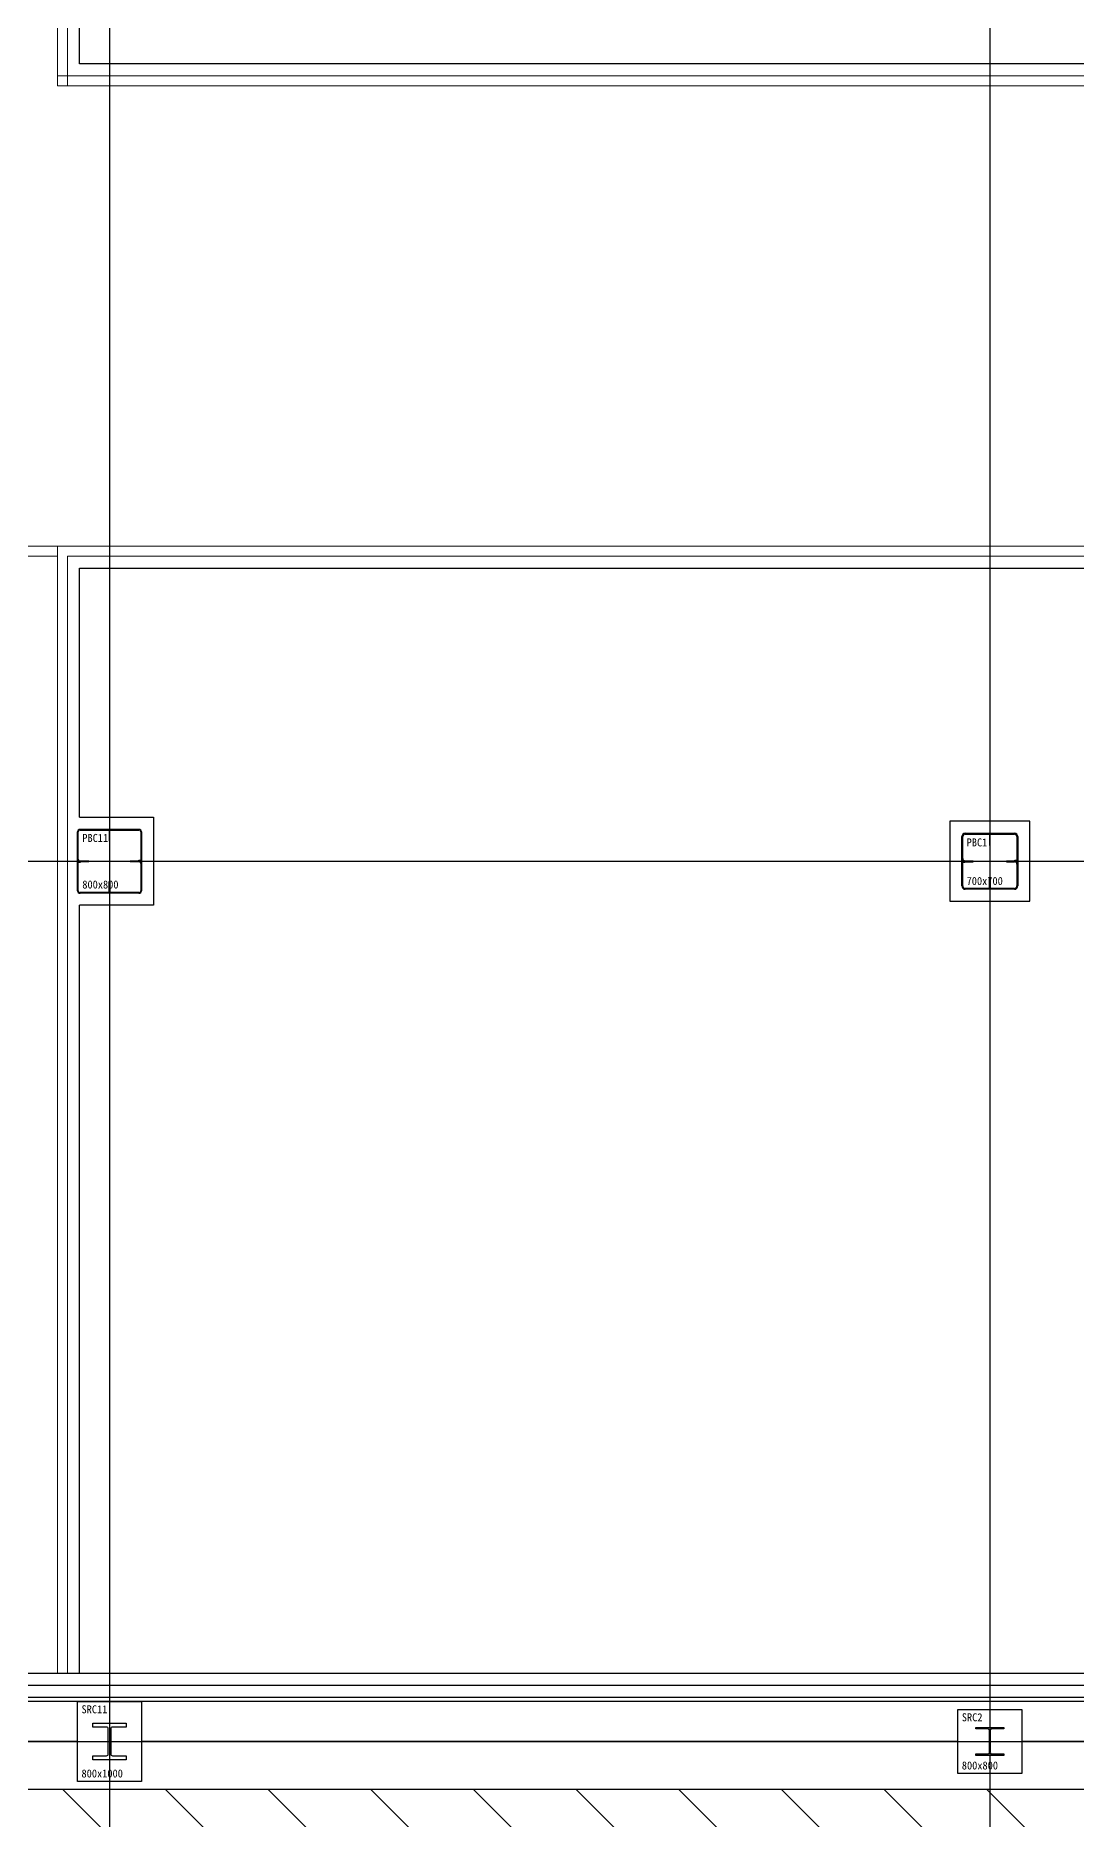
# Model space of a CAD drawing. Extents: x 152195838 to 160350639, y 364657247 to 370318102.
# Drawn here: x 157592024 to 157605028, y 364982059 to 365004350 of the extents above; entities that cross this region are included whole.
import ezdxf

# ---------------------------------------------------------------- set-up
doc = ezdxf.new("R2010")
doc.units = 0
doc.header["$MEASUREMENT"] = 0
doc.linetypes.add('DASHED', pattern=[0.75, 0.5, -0.25])
doc.linetypes.add('지하1층평면도_$0$CEN', pattern=[62, 60, -1, 0, -1])
doc.layers.get('0').update_dxf_attribs({"linetype": 'CONTINUOUS'})
doc.layers.get('Defpoints').update_dxf_attribs({"linetype": 'CONTINUOUS'})
for name, color, linetype in [('-S-foundation txt', 3, 'CONTINUOUS'), ('4A.TEC 마감선 1', 6, 'CONTINUOUS'), ('4A.TEC 벽체 1', 2, 'CONTINUOUS'), ('4A.TEC 벽체 2', 3, 'CONTINUOUS'), ('4A.TEC 벽체 3', 4, 'CONTINUOUS'), ('4A.TEC 벽체 4', 7, 'CONTINUOUS'), ('COL', 2, 'CONTINUOUS'), ('H-Beam', 4, 'CONTINUOUS'), ('INSULATION', 254, '지하1층평면도_$0$CEN'), ('main-sec$0$㈜SE&C 해치 1', 250, 'CONTINUOUS'), ('P-BOX', 3, 'CONTINUOUS')]:
    doc.layers.add(name, color=color, linetype=linetype)
doc.layers.add('DEFPOINT', color=135, linetype='CONTINUOUS', plot=False)
doc.styles.add('돋움체', font='')
doc.styles.get('돋움체').set_extended_font_data('DotumChe')

# ---------------------------------------------------------------- blocks, each defined once
blk = doc.blocks.new('A$C111325cc')
at = {"layer": 'DEFPOINT'}
for p, q in [((149276, 244000), (149276, 0)), ((160276, 244000), (160276, 0)), ((0, 97063), (324969, 97063)), ((0, 86063), (324969, 86063))]:
    blk.add_line(p, q, dxfattribs=at)
blk = doc.blocks.new('PBC11(B2F~1F)')
at = {"layer": 'P-BOX'}
h = blk.add_hatch(color=3, dxfattribs=at)
h.dxf.hatch_style = 1
h.paths.add_polyline_path([(100, 527), (100, 496), (132, 496, -0.414214)])
h.paths.add_polyline_path([(900, 504), (868, 504, -0.414214), (900, 473)])
h.paths.add_polyline_path([(772, 562), (885, 562), (885, 644), (772, 644)], flags=9)
h.paths.add_polyline_path([(475, 597), (526, 597), (526, 680), (475, 680)], flags=9)
at = {"layer": 'Defpoints', "color": 1, "ltscale": 50}
for p, q in [((500, 1000), (500, 0)), ((0, 500), (1000, 500))]:
    blk.add_line(p, q, dxfattribs=at)
at = {"layer": 'P-BOX', "color": 3, "ltscale": 50}
for p, q in [((496, 891), (496, 751)), ((496, 751), (504, 751)), ((504, 751), (504, 891)), ((100, 496), (240, 496)), ((132, 504), (240, 504)), ((240, 504), (240, 496)), ((760, 504), (900, 504)), ((760, 504), (760, 496)), ((760, 496), (868, 496)), ((496, 109), (496, 249)), ((496, 249), (504, 249)), ((504, 249), (504, 109))]:
    blk.add_line(p, q, dxfattribs=at)
for points in [[(132, 900), (868, 900)], [(100, 132), (100, 868)], [(109, 527), (109, 868)], [(132, 891), (868, 891)], [(891, 868), (891, 504)], [(900, 868), (900, 132)], [(109, 132), (109, 496)], [(109, 496), (134, 496), (134, 486), (109, 486), (109, 496)], [(866, 514), (891, 514), (891, 504), (866, 504), (866, 514)], [(891, 473), (891, 132)], [(868, 109), (132, 109)], [(868, 100), (132, 100)]]:
    blk.add_lwpolyline(points, dxfattribs=at)
for centre, radius, start, end in [((132, 868), 31.5, 90, 180), ((868, 868), 31.5, 0, 90), ((132, 868), 22.5, 90, 180), ((868, 868), 22.5, 0, 90), ((132, 527), 31.5, 180, 270), ((132, 527), 22.5, 180, 270), ((868, 473), 31.5, 0, 90), ((868, 473), 22.5, 0, 90), ((132, 132), 31.5, 180, 270), ((132, 132), 22.5, 180, 270), ((868, 132), 31.5, 270, 0), ((868, 132), 22.5, 270, 0)]:
    blk.add_arc(centre, radius, start, end, dxfattribs=at)
at = {"layer": 'DEFPOINT', "style": '돋움체'}
for s, p in [('PBC11', (160, 742)), ('800x800', (160, 160))]:
    blk.add_text(s, height=100, dxfattribs=at).set_placement(p)
blk = doc.blocks.new('SRC11(B2~1F)')
at = {"layer": 'COL', "ltscale": 5}
blk.add_lwpolyline([(0, 1000), (800, 1000), (800, 0), (0, 0)], close=True, dxfattribs=at)
at = {"layer": 'H-Beam'}
blk.add_lwpolyline([(363, 321, 0.414214), (385, 343), (385, 657, 0.414214), (363, 679), (192, 679), (192, 729), (609, 729), (609, 679), (437, 679, 0.414214), (415, 657), (415, 343, 0.414214), (437, 321), (609, 321), (609, 271), (192, 271), (192, 321)], format="xyb", close=True, dxfattribs=at)
at = {"layer": 'DEFPOINT', "style": '돋움체'}
for s, p in [('SRC11', (50, 852)), ('800x1000', (50, 50))]:
    blk.add_text(s, height=100, dxfattribs=at).set_placement(p)
blk = doc.blocks.new('SRC2(B2F)')
at = {"layer": 'COL', "ltscale": 5}
blk.add_lwpolyline([(0, 800), (800, 800), (800, 0), (0, 0)], close=True, dxfattribs=at)
at = {"layer": 'H-Beam'}
blk.add_lwpolyline([(374, 244, 0.414214), (394, 264), (394, 536, 0.414214), (374, 556), (225, 556), (225, 575), (575, 575), (575, 556), (426, 556, 0.414214), (406, 536), (406, 264, 0.414214), (426, 244), (575, 244), (575, 225), (225, 225), (225, 244)], format="xyb", close=True, dxfattribs=at)
at = {"layer": 'DEFPOINT', "style": '돋움체'}
for s, p in [('SRC2', (50, 652)), ('800x800', (50, 50))]:
    blk.add_text(s, height=100, dxfattribs=at).set_placement(p)
blk = doc.blocks.new('PBC1(B2F)')
at = {"layer": 'P-BOX'}
h = blk.add_hatch(color=256, dxfattribs=at)
h.dxf.hatch_style = 1
h.paths.add_polyline_path([(100, 486), (100, 444), (142, 444, -0.414214)])
h = blk.add_hatch(color=256, dxfattribs=at)
h.dxf.hatch_style = 1
h.paths.add_polyline_path([(800, 456), (758, 456, -0.414214), (800, 414)])
at = {"layer": 'Defpoints', "color": 1, "ltscale": 50}
for p, q in [((450, 950), (450, 0)), ((0, 450), (900, 450))]:
    blk.add_line(p, q, dxfattribs=at)
at = {"layer": 'P-BOX', "color": 3, "ltscale": 50}
for p, q in [((444, 788), (444, 648)), ((456, 648), (456, 788)), ((142, 456), (240, 456)), ((240, 456), (240, 444)), ((444, 648), (456, 648)), ((660, 456), (800, 456)), ((660, 456), (660, 444)), ((100, 444), (240, 444)), ((444, 112), (444, 252)), ((444, 252), (456, 252)), ((456, 252), (456, 112)), ((660, 444), (758, 444))]:
    blk.add_line(p, q, dxfattribs=at)
for points in [[(100, 142), (100, 758)], [(112, 486), (112, 758)], [(142, 800), (758, 800)], [(142, 788), (758, 788)], [(788, 758), (788, 456)], [(800, 758), (800, 142)], [(763, 465), (788, 465), (788, 456), (763, 456), (763, 465)], [(112, 142), (112, 444)], [(112, 444), (137, 444), (137, 435), (112, 435), (112, 444)], [(788, 414), (788, 142)], [(758, 112), (142, 112)], [(758, 100), (142, 100)]]:
    blk.add_lwpolyline(points, dxfattribs=at)
for centre, radius, start, end in [((142, 758), 42, 90, 180), ((142, 758), 30, 90, 180), ((758, 758), 42, 0, 90), ((758, 758), 30, 0, 90), ((142, 486), 42, 180, 270), ((142, 486), 30, 180, 270), ((758, 414), 42, 0, 90), ((758, 414), 30, 0, 90), ((142, 142), 42, 180, 270), ((142, 142), 30, 180, 270), ((758, 142), 42, 270, 0), ((758, 142), 30, 270, 0)]:
    blk.add_arc(centre, radius, start, end, dxfattribs=at)
at = {"layer": 'DEFPOINT', "style": '돋움체'}
for s, p in [('PBC1', (160, 636)), ('700x700', (160, 154))]:
    blk.add_text(s, height=100, dxfattribs=at).set_placement(p)
blk = doc.blocks.new('B2FCOL')
at = {"layer": '-S-foundation txt', "linetype": 'DASHED'}
for name, p in [('PBC11(B2F~1F)', (13000, 11000)), ('PBC1(B2F)', (24050, 11050)), ('SRC11(B2~1F)', (13100, 0)), ('SRC2(B2F)', (24100, 100))]:
    blk.add_blockref(name, p, dxfattribs=at)

msp = doc.modelspace()

# ---------------------------------------------------------------- hatches: boundary and pattern name
at = {"layer": 'main-sec$0$㈜SE&C 해치 1'}
h = msp.add_hatch(dxfattribs=at)
h.set_pattern_fill('ANSI31', color=251, scale=285.714286, angle=270, style=0)
h.set_pattern_definition([(315, (167934299.2, 373642717), (641.446866, 641.446866), [])])
h.paths.add_polyline_path([(157579347.0046, 365077827.9747), (157644820.1396, 365079334.8445), (157664042.5442, 365082614.214), (157696300.9706, 365092461.5735), (157705878.9325, 365092105.9642), (157722062.2091, 365086751.0783), (157728111.4764, 365084753.4938), (157731823.7159, 364928876.8543), (157710998.2248, 364927732.8969), (157693187.2422, 364933748.3889), (157684865.6224, 364932705.433), (157670060.5684, 364932110.3845), (157644818.6969, 364926640.3086), (157618543.7022, 364929061.0921), (157600633.8117, 364941582.8082), (157589338.5413, 364948408.6889), (157552797.2672, 364967940.5057), (157558910.4219, 364979377.3558), (157559004.7387, 364979553.8094), (157553965.823, 364982431.8958), (157579347.0046, 364982431.8958), (157670597.0046, 364982431.8958), (157670597.0046, 365071631.8958), (157579347.0046, 365071631.8958)])

# ---------------------------------------------------------------- linework, layer by layer
at = {"layer": '4A.TEC 마감선 1', "flags": 128}
msp.add_lwpolyline([(157669097.0046, 364994431.8958), (157669097.0046, 364983881.8958), (157579522.0046, 364983881.8958)], dxfattribs=at)
at = {"layer": '4A.TEC 벽체 1'}
for p, q in [((157592547.0046, 364983031.8958), (157580347.0046, 364983031.8958)), ((157603547.0046, 364983031.8958), (157593347.0046, 364983031.8958)), ((157614547.0046, 364983031.8958), (157604347.0046, 364983031.8958)), ((157670547.0046, 364982431.8958), (157579347.0046, 364982431.8958))]:
    msp.add_line(p, q, dxfattribs=at)
at = {"layer": '4A.TEC 벽체 2', "linetype": 'Continuous'}
for points in [[(157669247.0046, 364994431.8958), (157669247.0046, 364983731.8958), (157579547.0046, 364983731.8958), (157579547.0046, 364983531.8958)], [(157669397.0046, 364994431.8958), (157669397.0046, 364983581.8958), (157579697.0046, 364983581.8958)]]:
    msp.add_lwpolyline(points, dxfattribs=at)
at = {"layer": '4A.TEC 벽체 3', "flags": 128}
for points in [[(157630272.0046, 365027456.8958), (157630272.0046, 365003996.8958), (157592572.0046, 365003996.8958), (157592572.0046, 365004481.8958)], [(157592572.0046, 364994581.8958), (157592572.0046, 364997696.8958), (157615197.0046, 364997696.8958), (157615197.0046, 364994531.8958), (157614447.0046, 364994531.8958), (157614447.0046, 364993531.8958), (157615447.0046, 364993531.8958), (157615447.0046, 364994281.8958), (157625447.0046, 364994281.8958), (157625447.0046, 364993531.8958), (157626447.0046, 364993531.8958), (157626447.0046, 364994531.8958), (157625822.0046, 364994531.8958), (157625822.0046, 364997696.8958)], [(157592572.0046, 364994581.8958), (157593497.0046, 364994581.8958), (157593497.0046, 364993481.8958), (157592572.0046, 364993481.8958)], [(157592572.0046, 364983881.8958), (157592572.0046, 364993481.8958)]]:
    msp.add_lwpolyline(points, dxfattribs=at)
msp.add_lwpolyline([(157604447.0046, 364994531.8958), (157603447.0046, 364994531.8958), (157603447.0046, 364993531.8958), (157604447.0046, 364993531.8958)], close=True, dxfattribs=at)
at = {"layer": '4A.TEC 벽체 4', "color": 251, "lineweight": 0, "ltscale": 15}
for p, q in [((157592297.0046, 364997971.8958), (157579422.0046, 364997971.8958)), ((157592297.0046, 364997846.8958), (157579422.0046, 364997846.8958))]:
    msp.add_line(p, q, dxfattribs=at)
for points in [[(157592297.0046, 365003721.8958), (157592297.0046, 365049681.8958)], [(157592422.0046, 365003721.8958), (157592422.0046, 365049556.8958), (157630422.0046, 365049556.8958), (157630422.0046, 365003846.8958), (157592297.0046, 365003846.8958)], [(157592297.0046, 365003721.8958), (157630547.0046, 365003721.8958)], [(157592297.0046, 364983881.8958), (157592297.0046, 364997971.8958)], [(157592297.0046, 364997971.8958), (157615347.0046, 364997971.8958)], [(157592422.0046, 364983881.8958), (157592422.0046, 364997846.8958), (157615347.0046, 364997846.8958)]]:
    msp.add_lwpolyline(points, dxfattribs=at)
at = {"layer": 'INSULATION', "linetype": 'Continuous'}
msp.add_lwpolyline([(157669447.0046, 364994431.8958), (157669447.0046, 364983531.8958), (157579697.0046, 364983531.8958)], dxfattribs=at)

# ---------------------------------------------------------------- block references
msp.add_blockref('B2FCOL', (157579447.0046, 364982531.8958))
at = {"layer": 'DEFPOINT'}
msp.add_blockref('A$C111325cc', (157443670.7413, 364896968.7328), dxfattribs=at)

doc.saveas('drawing.dxf')
